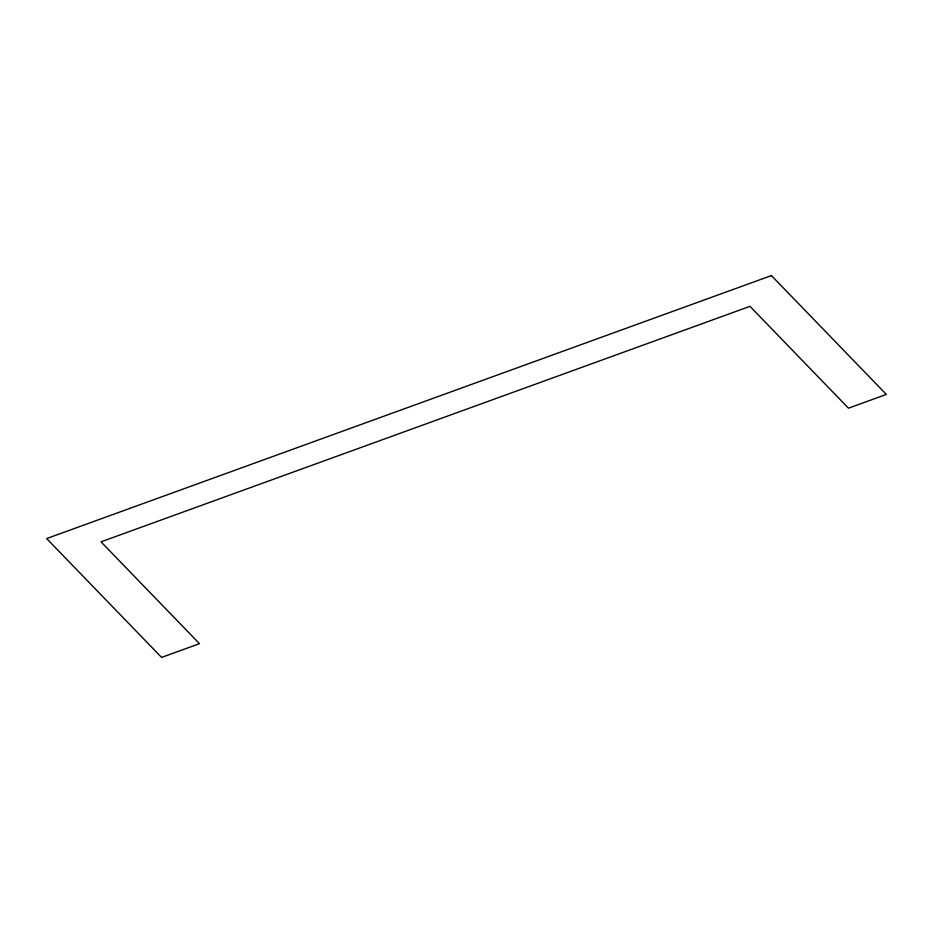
<?xml version="1.0" encoding="UTF-8"?>
<svg xmlns="http://www.w3.org/2000/svg" width="933" height="933" viewBox="0 0 933 933"><rect width="100%" height="100%" fill="white"/><g stroke="black" fill="none" stroke-linecap="round" stroke-linejoin="round"><path stroke-width="1.4" d="M771.416 275.585L46.65 538.574L161.584 657.415L199.475 643.665L100.997 541.84L749.98 306.339L848.459 408.176L886.35 394.426L771.416 275.585"/></g></svg>
